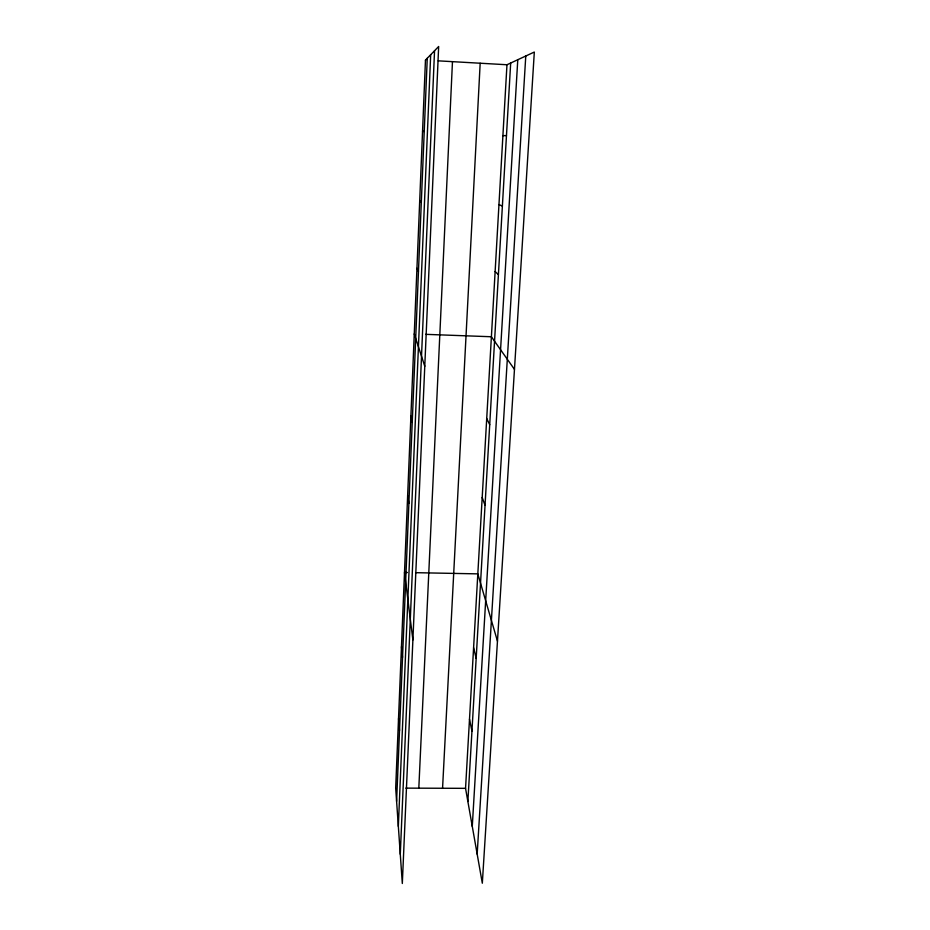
<?xml version="1.0" encoding="UTF-8"?>
<svg xmlns="http://www.w3.org/2000/svg" width="930" height="930" viewBox="0 0 930 930"><rect width="100%" height="100%" fill="white"/><g stroke="black" fill="none" stroke-linecap="round" stroke-linejoin="round"><path stroke-width="1.4" d="M396.599 801.311L427.254 58.276M398.342 826.352L430.671 54.742M400.284 854.217L434.543 50.755M418.814 788.175L452.468 61.659M442.564 788.256L480.171 63.228M465.546 788.338L506.966 64.751L534.32 52.045L482.321 883.221L465.546 788.338L405.805 788.129M467.871 801.486L510.675 63.031M472.277 826.398L517.778 59.729M477.171 854.112L525.775 56.009M422.546 131.502L424.231 131.351M502.909 135.641L506.466 135.606M407.363 572.52L404.504 572.462L412.897 639.956M415.931 572.682L477.822 573.868L497.469 641.165M425.615 334.335L491.389 336.753L514.464 369.373M438.251 60.845L506.966 64.751M498.957 204.554L502.386 206.1M419.709 200.868L421.313 202.333M495.12 271.56L498.41 274.606M416.942 268.317L418.465 271.304M486.716 418.523L489.715 424.708M482.193 497.515L485.042 505.304M414.257 333.917L424.778 366.281M473.591 647.71L476.16 658.37M410.897 416.198L412.234 422.36M469.499 719.157L471.952 731.108M407.642 495.667L408.886 503.444M401.469 646.71L402.539 657.405M398.528 718.553L399.516 730.55M425.463 60.113L395.68 788.094L402.318 883.5L438.658 46.5L425.463 60.113"/></g></svg>
